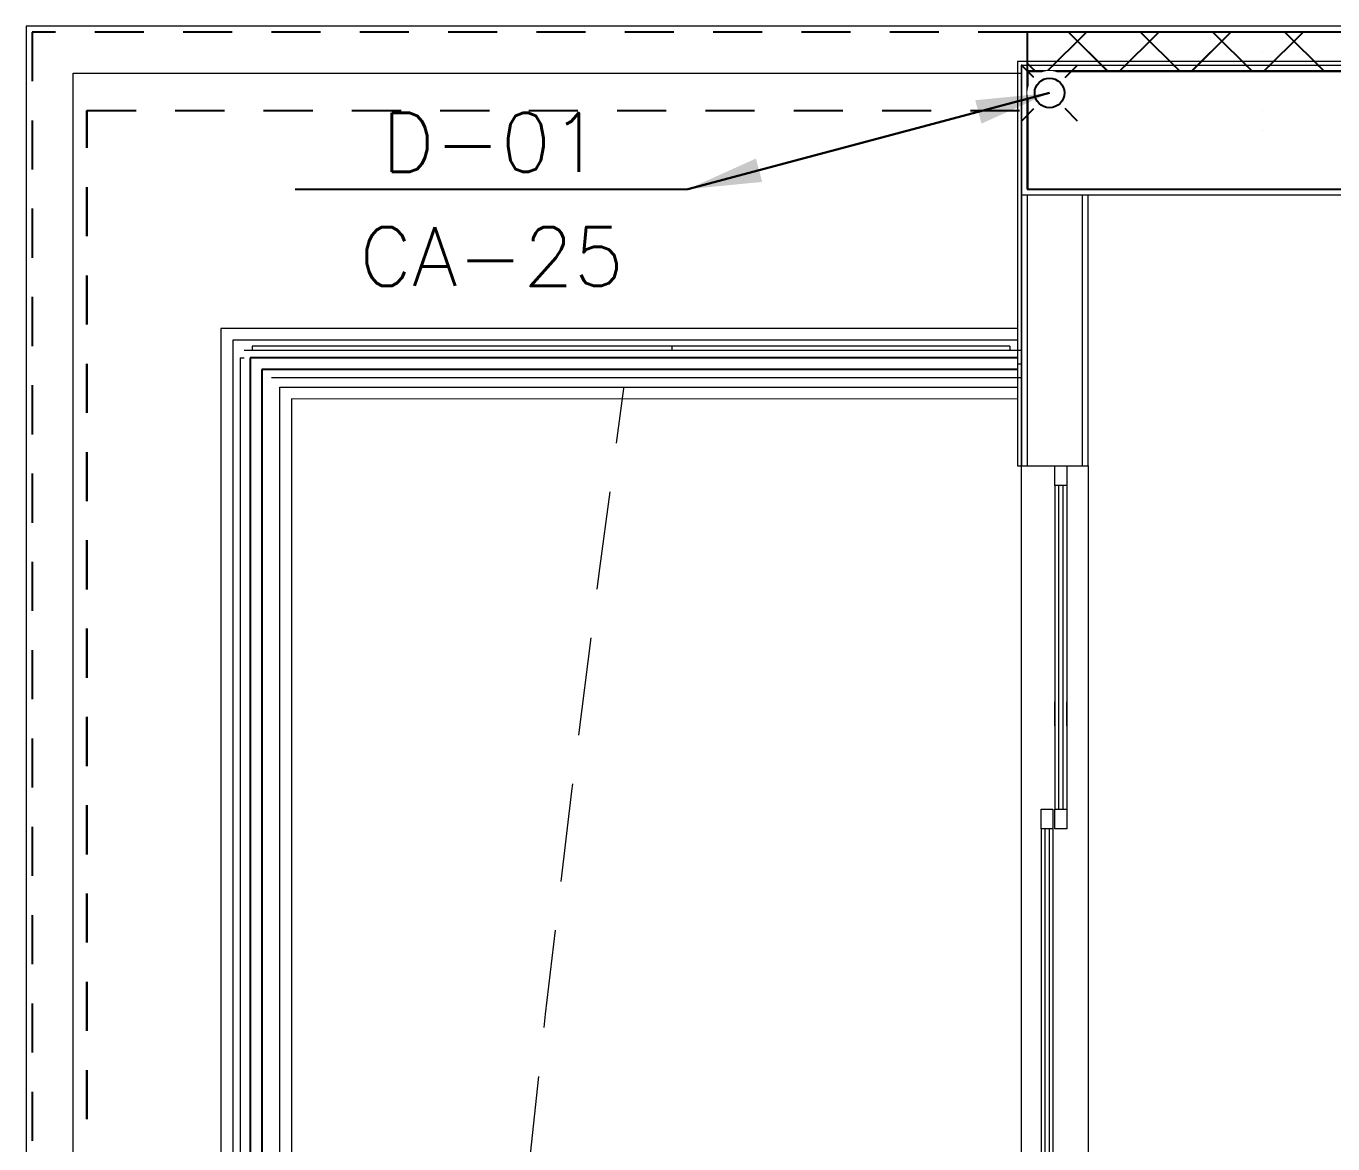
# Model space of a CAD drawing. Header units: millimetres. Extents: x 188.6 to 263.2, y 40.1 to 120.1.
# Drawn here: x 205.008 to 208.337, y 57.714 to 60.562 of the extents above; entities that cross this region are included whole.
import ezdxf
from ezdxf.enums import TextEntityAlignment as Align

# ---------------------------------------------------------------- set-up
doc = ezdxf.new("R2010")
doc.units = ezdxf.units.MM
doc.set_wipeout_variables(frame=1)
for name, pattern in [('HIDDEN', [0.375, 0.25, -0.125]), ('HIDDEN2', [0.1875, 0.125, -0.0625]), ('Linha Tracejada 2_1', [300, 200, -100]), ('Wipeout_Contour', [1000, 0, -1000])]:
    doc.linetypes.add(name, pattern=pattern)
for name, color, linetype in [('ARQ', 8, 'Continuous'), ('ESTR-PILARES', 11, 'Continuous'), ('ESTR-VIGAS', 11, 'HIDDEN2'), ('ESTRUTURA', 7, 'Continuous'), ('INC-CORRIMÃO', 7, 'Continuous'), ('Portas ARCHICAD', 7, 'Continuous'), ('SPDA-COL', 7, 'Continuous'), ('SPDA-D', 164, 'Continuous')]:
    doc.layers.add(name, color=color, linetype=linetype)
doc.styles.add('60-75', font='romans.shx', dxfattribs={"height": 0.12})
doc.styles.add('ROMANS', font='ROMANS.SHX', dxfattribs={"height": 0.15})
doc.dimstyles.new('IND75', dxfattribs={"dimtxt": 0.15, "dimasz": 0.1875, "dimexe": 0.15, "dimexo": 0, "dimgap": 0.1, "dimtad": 1, "dimzin": 10, "dimdsep": 46, "dimtxsty": '60-75', "dimcen": 0, "dimclrd": 256, "dimclre": 1, "dimclrt": 256, "dimadec": 0, "dimazin": 0, "dimtfac": 1, "dimtix": 1, "dimtmove": 2, "dimatfit": 3, "dimfxl": 0.15, "dimtolj": 1, "dimtzin": 6, "dimarcsym": 0})

# ---------------------------------------------------------------- blocks, each defined once
blk = doc.blocks.new('ESTR-1TP-29.09.2016')
at = {"layer": 'ESTR-PILARES'}
for p, q in [((4.2883, 22.7702), (4.3883, 22.8702)), ((4.3421, 22.8702), (4.4421, 22.7702)), ((4.4722, 22.7702), (4.5722, 22.8702)), ((4.5259, 22.8702), (4.6259, 22.7702)), ((4.656, 22.7702), (4.756, 22.8702)), ((4.7098, 22.8702), (4.8098, 22.7702)), ((4.8399, 22.7702), (4.9399, 22.8702)), ((4.8936, 22.8702), (4.9936, 22.7702)), ((4.8374, 22.8202), (4.8374, 22.8202)), ((4.2374, 22.791), (4.2582, 22.7702)), ((4.8374, 22.6702), (4.8374, 22.6702)), ((4.8374, 22.6202), (4.8374, 22.6202))]:
    blk.add_line(p, q, dxfattribs=at)
for points in [[(5.4374, 22.8702), (4.2374, 22.8702), (4.2374, 22.7702), (5.4374, 22.7702), (5.4374, 22.8702)], [(4.2374, 22.4702), (5.4374, 22.4702), (5.4374, 22.7702), (4.2374, 22.7702), (4.2374, 22.4702)]]:
    blk.add_lwpolyline(points, dxfattribs=at)
at = {"layer": 'ESTR-VIGAS'}
for points in [[(1.7024, 22.8702), (1.7024, 12.7752)], [(4.2374, 22.8702), (1.7024, 22.8702)], [(1.8424, 13.5752), (1.8424, 22.6702)], [(1.8424, 22.6702), (4.2374, 22.6702)]]:
    blk.add_lwpolyline(points, dxfattribs=at)
blk = doc.blocks.new('Porta de Correr 21')
at = {"color": 8, "linetype": 'Wipeout_Contour', "lineweight": 0, "ltscale": 10976.212746}
blk.add_wipeout([(-900, 50), (-900, -35), (-850, -35), (-25, -35), (25, -35), (25, -65), (-25, -65), (-850, -65), (-900, -65), (-900, -120), (900, -120), (900, -30), (850, -30), (25, -30), (-25, -30), (-25, 0), (25, 0), (850, 0), (900, 0), (900, 50)], dxfattribs=at).dxf.layer = 'Portas ARCHICAD'
at = {"layer": 'Portas ARCHICAD', "color": 8, "linetype": 'Continuous', "lineweight": 0}
for p, q in [((900, 50), (-900, 50)), ((-900, 50), (-900, 35)), ((-900, 35), (-900, -105)), ((900, 35), (900, 50)), ((900, -105), (900, 35)), ((900, -30), (900, 0)), ((-900, -35), (-900, -65)), ((-900, -105), (-900, -120)), ((-900, -120), (900, -120)), ((900, -120), (900, -105))]:
    blk.add_line(p, q, dxfattribs=at)
at = {"color": 8, "linetype": 'Wipeout_Contour', "lineweight": 0, "ltscale": 1752.213364}
blk.add_wipeout([(25, 0), (25, -10), (850, -10), (850, 0)], dxfattribs=at).dxf.layer = 'Portas ARCHICAD'
at = {"color": 8, "linetype": 'Wipeout_Contour', "lineweight": 0, "ltscale": 1795.560351}
blk.add_wipeout([(-850, -35), (-850, -45), (-25, -45), (-25, -35)], dxfattribs=at).dxf.layer = 'Portas ARCHICAD'
at = {"color": 8, "linetype": 'Wipeout_Contour', "lineweight": 0, "ltscale": 1772.575682}
blk.add_wipeout([(25, -20), (25, -30), (850, -30), (850, -20)], dxfattribs=at).dxf.layer = 'Portas ARCHICAD'
at = {"color": 8, "linetype": 'Wipeout_Contour', "lineweight": 0, "ltscale": 1833.440942}
blk.add_wipeout([(-850, -55), (-850, -65), (-25, -65), (-25, -55)], dxfattribs=at).dxf.layer = 'Portas ARCHICAD'
at = {"color": 8, "linetype": 'Wipeout_Contour', "lineweight": 0, "ltscale": 1759.799264}
blk.add_wipeout([(25, -10), (25, -20), (850, -20), (850, -10)], dxfattribs=at).dxf.layer = 'Portas ARCHICAD'
at = {"color": 8, "linetype": 'Wipeout_Contour', "lineweight": 0, "ltscale": 1813.995774}
blk.add_wipeout([(-850, -45), (-850, -55), (-25, -55), (-25, -45)], dxfattribs=at).dxf.layer = 'Portas ARCHICAD'
at = {"layer": 'Portas ARCHICAD', "color": 8, "linetype": 'Continuous', "lineweight": 0}
for p, q in [((-25, 0), (-25, -30)), ((25, 0), (-25, 0)), ((25, 0), (850, 0)), ((25, -30), (25, 0)), ((850, 0), (850, -30)), ((900, 0), (850, 0)), ((-25, -30), (25, -30)), ((850, -10), (25, -10)), ((25, -20), (850, -20)), ((25, -30), (850, -30)), ((850, -30), (900, -30)), ((-850, -35), (-900, -35)), ((-900, -65), (-850, -65)), ((-850, -35), (-25, -35)), ((-850, -65), (-850, -35)), ((-25, -45), (-850, -45)), ((-850, -55), (-25, -55)), ((-850, -65), (-25, -65)), ((-637.5, -34.9), (-298.1, -34.9)), ((-637.5, -65.1), (-298.1, -65.1)), ((-237.5, -34.9), (-298.1, -34.9)), ((-237.5, -65.1), (-298.1, -65.1)), ((-25, -35), (-25, -65)), ((25, -35), (-25, -35)), ((-25, -65), (25, -65)), ((25, -65), (25, -35))]:
    blk.add_line(p, q, dxfattribs=at)
blk = doc.blocks.new('arq-3pav')
at = {"layer": 'ARQ', "color": 8, "linetype": 'Continuous', "lineweight": 0}
for p, q in [((2.5253, 19.535), (0.4961, 19.5351)), ((0.4961, 19.5351), (0.4961, 10.37)), ((2.5253, 19.355), (0.6761, 19.3551)), ((0.6761, 19.3551), (0.6761, 10.37))]:
    blk.add_line(p, q, dxfattribs=at)
at = {"layer": 'ARQ', "color": 8, "linetype": 'Continuous', "lineweight": 0, "flags": 128}
blk.add_lwpolyline([(2.5253, 19.1851), (2.5353, 19.1851)], dxfattribs=at)
at = {"layer": 'ARQ', "color": 8, "linetype": 'HIDDEN', "lineweight": 0}
blk.add_arc((68.4531, 10.2148), 67.5565, 172.108634, 179.868319, dxfattribs=at)
at = {"color": 8, "linetype": 'Wipeout_Contour', "lineweight": 0, "ltscale": 73226.479922}
blk.add_wipeout([(11.355, 20.305), (0, 20.305), (0.015, 20.29), (11.34, 20.29)], dxfattribs=at).dxf.layer = 'ARQ'
at = {"color": 8, "linetype": 'Wipeout_Contour', "lineweight": 0, "ltscale": 78722.357252}
blk.add_wipeout([(2.7053, 19.1851), (2.7053, 19.875), (2.6903, 19.875), (2.6903, 19.1851)], dxfattribs=at).dxf.layer = 'ARQ'
at = {"layer": 'ARQ', "color": 8, "linetype": 'Continuous', "lineweight": 0}
blk.add_line((2.6903, 19.1851), (2.6903, 19.875), dxfattribs=at)
at = {"layer": 'ARQ', "color": 8, "linetype": 'Continuous', "lineweight": 0, "flags": 128}
for points in [[(2.7053, 19.875), (2.6903, 19.875)], [(2.7053, 19.1851), (2.7053, 19.875)]]:
    blk.add_lwpolyline(points, dxfattribs=at)
at = {"color": 8, "linetype": 'Wipeout_Contour', "lineweight": 0, "ltscale": 180778.341288}
blk.add_wipeout([(11.34, 20.29), (0.015, 20.29), (0.105, 20.2), (2.5353, 20.2), (2.5353, 20.2051), (3.7653, 20.2051), (3.7653, 20.2), (10.9353, 20.2), (10.9353, 20.205), (11.255, 20.205)], dxfattribs=at).dxf.layer = 'ARQ'
at = {"color": 8, "linetype": 'Wipeout_Contour', "lineweight": 0, "ltscale": 82510.251367}
blk.add_wipeout([(2.5253, 19.505), (0.5261, 19.5051), (0.5411, 19.4901), (2.5253, 19.49)], dxfattribs=at).dxf.layer = 'ARQ'
at = {"layer": 'ARQ', "color": 8, "linetype": 'Continuous', "lineweight": 0, "flags": 128}
blk.add_lwpolyline([(11.355, 20.305), (0, 20.305)], dxfattribs=at)
at = {"color": 8, "linetype": 'Wipeout_Contour', "lineweight": 0, "ltscale": 84775.164296}
blk.add_wipeout([(0.105, 20.2), (0.12, 20.185), (2.5353, 20.185), (2.5353, 20.2)], dxfattribs=at).dxf.layer = 'ARQ'
at = {"color": 8, "linetype": 'Wipeout_Contour', "lineweight": 0, "ltscale": 82304.82352}
blk.add_wipeout([(2.5253, 19.49), (0.5411, 19.4901), (0.6311, 19.4001), (2.5253, 19.4)], dxfattribs=at).dxf.layer = 'ARQ'
at = {"layer": 'ARQ', "color": 8, "linetype": 'Continuous', "lineweight": 0, "flags": 128}
for points in [[(5.0953, 20.2151), (2.5253, 20.2151)], [(5.0953, 20.2151), (2.5353, 20.2151)], [(2.5353, 20.2051), (5.0953, 20.2051)], [(2.5353, 20.2051), (5.0953, 20.2051)], [(0.12, 20.185), (2.5353, 20.185)]]:
    blk.add_lwpolyline(points, dxfattribs=at)
at = {"layer": 'ARQ', "color": 8, "linetype": 'Linha Tracejada 2_1', "lineweight": 0, "flags": 128}
for points in [[(2.5253, 19.505), (0.5261, 19.5051)], [(2.5253, 19.505), (2.5253, 19.49)]]:
    blk.add_lwpolyline(points, dxfattribs=at)
at = {"color": 8, "linetype": 'Wipeout_Contour', "lineweight": 0, "ltscale": 82099.389582}
blk.add_wipeout([(2.5253, 19.4), (0.6311, 19.4001), (0.6461, 19.3851), (2.5253, 19.385)], dxfattribs=at).dxf.layer = 'ARQ'
at = {"layer": 'ARQ', "color": 8, "linetype": 'Continuous', "lineweight": 0}
blk.add_line((2.5253, 19.535), (2.5253, 19.355), dxfattribs=at)
at = {"layer": 'ARQ', "color": 8, "linetype": 'Linha Tracejada 2_1', "lineweight": 0, "flags": 128}
for points in [[(2.5253, 19.49), (2.5253, 19.4)], [(0.6461, 19.3851), (2.5253, 19.385)], [(2.5253, 19.4), (2.5253, 19.385)]]:
    blk.add_lwpolyline(points, dxfattribs=at)
at = {"color": 8, "linetype": 'Wipeout_Contour', "lineweight": 0, "ltscale": 84654.079495}
blk.add_wipeout([(0.12, 0.205), (0.12, 20.185), (0.105, 20.2), (0.105, 0.205)], dxfattribs=at).dxf.layer = 'ARQ'
at = {"color": 8, "linetype": 'Wipeout_Contour', "lineweight": 0, "ltscale": 79482.612123}
blk.add_wipeout([(0.5261, 19.5051), (0.5261, 10.37), (0.5411, 10.37), (0.5411, 19.4901)], dxfattribs=at).dxf.layer = 'ARQ'
at = {"color": 8, "linetype": 'Wipeout_Contour', "lineweight": 0, "ltscale": 84896.24501}
blk.add_wipeout([(0.105, 0.205), (0.105, 20.2), (0.015, 20.29), (0.015, 0.205)], dxfattribs=at).dxf.layer = 'ARQ'
at = {"color": 8, "linetype": 'Wipeout_Contour', "lineweight": 0, "ltscale": 79233.637631}
blk.add_wipeout([(0.5411, 19.4901), (0.5411, 10.37), (0.6311, 10.37), (0.6311, 19.4001)], dxfattribs=at).dxf.layer = 'ARQ'
at = {"layer": 'ARQ', "color": 8, "linetype": 'Continuous', "lineweight": 0, "flags": 128}
blk.add_lwpolyline([(0.12, 0.205), (0.12, 20.185)], dxfattribs=at)
at = {"layer": 'ARQ', "color": 8, "linetype": 'Linha Tracejada 2_1', "lineweight": 0, "flags": 128}
for points in [[(0.5261, 19.5051), (0.5261, 10.37)], [(0.6461, 10.37), (0.6461, 19.3851)]]:
    blk.add_lwpolyline(points, dxfattribs=at)
at = {"color": 8, "linetype": 'Wipeout_Contour', "lineweight": 0, "ltscale": 85138.427341}
blk.add_wipeout([(0.015, 0.205), (0.015, 20.29), (0, 20.305), (0, 0.205)], dxfattribs=at).dxf.layer = 'ARQ'
at = {"color": 8, "linetype": 'Wipeout_Contour', "lineweight": 0, "ltscale": 83987.936821}
blk.add_wipeout([(1.5004, 19.4098), (1.5004, 19.4798), (0.5554, 19.4798), (0.6254, 19.4098)], dxfattribs=at).dxf.layer = 'ARQ'
at = {"color": 8, "linetype": 'Wipeout_Contour', "lineweight": 0, "ltscale": 80810.217985}
blk.add_wipeout([(0.6252, 17.5623), (0.5552, 17.5623), (0.5551, 16.5123), (0.6251, 16.5123)], dxfattribs=at).dxf.layer = 'ARQ'
at = {"layer": 'ARQ', "color": 8, "linetype": 'Continuous', "lineweight": 0, "flags": 128}
blk.add_lwpolyline([(0, 20.305), (0, 0.205)], dxfattribs=at)
at = {"color": 8, "linetype": 'Wipeout_Contour', "lineweight": 0, "ltscale": 82219.583622}
blk.add_wipeout([(1.645, 19.4098), (1.645, 19.4798), (1.5004, 19.4798), (1.5004, 19.4098)], dxfattribs=at).dxf.layer = 'ARQ'
at = {"color": 8, "linetype": 'Wipeout_Contour', "lineweight": 0, "ltscale": 82765.904704}
blk.add_wipeout([(0.6253, 18.6123), (0.5553, 18.6123), (0.5552, 17.5623), (0.6252, 17.5623)], dxfattribs=at).dxf.layer = 'ARQ'
at = {"color": 8, "linetype": 'Wipeout_Contour', "lineweight": 0, "ltscale": 84650.736048}
blk.add_wipeout([(0.6254, 19.4098), (0.5554, 19.4798), (0.5553, 18.6123), (0.6253, 18.6123)], dxfattribs=at).dxf.layer = 'ARQ'
at = {"color": 8, "linetype": 'Wipeout_Contour', "lineweight": 0, "ltscale": 80495.975864}
blk.add_wipeout([(2.5453, 19.4098), (2.5453, 19.4798), (1.645, 19.4798), (1.645, 19.4098)], dxfattribs=at).dxf.layer = 'ARQ'
at = {"layer": 'ARQ', "color": 8, "linetype": 'Continuous', "lineweight": 0, "flags": 128}
for points in [[(2.5253, 20.2151), (2.5253, 19.445)], [(2.5253, 20.2051), (2.5253, 19.1851)], [(2.5353, 19.445), (2.5353, 20.2051)], [(2.5353, 19.1851), (2.5353, 20.2051)], [(2.5453, 19.4798), (2.5453, 19.4098)], [(2.5253, 19.445), (2.5353, 19.445)], [(0.6254, 19.4098), (1.5004, 19.4098), (1.645, 19.4098), (2.5453, 19.4098)]]:
    blk.add_lwpolyline(points, dxfattribs=at)
at = {"color": 8, "linetype": 'Wipeout_Contour', "lineweight": 0, "ltscale": 84100.253971}
blk.add_wipeout([(0.5754, 19.4898), (0.5754, 19.4798), (1.5004, 19.4798), (1.5004, 19.4898)], dxfattribs=at).dxf.layer = 'ARQ'
at = {"color": 8, "linetype": 'Wipeout_Contour', "lineweight": 0, "ltscale": 103382.689806}
blk.add_wipeout([(0.5453, 18.6123), (0.5452, 17.5623), (0.5552, 17.5623), (0.5552, 17.5823), (0.5553, 18.6123)], dxfattribs=at).dxf.layer = 'ARQ'
at = {"layer": 'ARQ', "color": 8, "linetype": 'Continuous', "lineweight": 0, "flags": 128}
blk.add_lwpolyline([(0.5754, 19.4898), (0.5754, 19.4798)], dxfattribs=at)
at = {"color": 8, "linetype": 'Wipeout_Contour', "lineweight": 0, "ltscale": 82308.424776}
blk.add_wipeout([(1.5004, 19.4798), (1.645, 19.4798), (1.645, 19.4898), (1.5004, 19.4898)], dxfattribs=at).dxf.layer = 'ARQ'
at = {"color": 8, "linetype": 'Wipeout_Contour', "lineweight": 0, "ltscale": 105790.473357}
blk.add_wipeout([(0.5454, 19.4598), (0.5453, 18.6123), (0.5553, 18.6123), (0.5553, 18.6323), (0.5554, 19.4598)], dxfattribs=at).dxf.layer = 'ARQ'
at = {"color": 8, "linetype": 'Wipeout_Contour', "lineweight": 0, "ltscale": 100962.499992}
blk.add_wipeout([(0.5452, 17.5623), (0.5451, 16.5123), (0.5551, 16.5123), (0.5551, 16.5323), (0.5552, 17.5623)], dxfattribs=at).dxf.layer = 'ARQ'
at = {"layer": 'ARQ', "color": 8, "linetype": 'Continuous', "lineweight": 0, "flags": 128}
for points in [[(0.5454, 19.4598), (0.5453, 18.6123), (0.5452, 17.5623), (0.5451, 16.5123), (0.545, 15.4623), (0.545, 14.4123), (0.5449, 13.3623), (0.5448, 12.3123), (0.5447, 11.2623), (0.5446, 10.4148)], [(0.5454, 19.4598), (0.5554, 19.4598)]]:
    blk.add_lwpolyline(points, dxfattribs=at)
at = {"color": 8, "linetype": 'Wipeout_Contour', "lineweight": 0, "ltscale": 80652.004514}
blk.add_wipeout([(2.5053, 19.4898), (1.645, 19.4898), (1.645, 19.4798), (2.5053, 19.4798)], dxfattribs=at).dxf.layer = 'ARQ'
at = {"layer": 'ARQ', "color": 8, "linetype": 'Continuous', "lineweight": 0, "flags": 128}
for points in [[(0.5554, 19.4798), (1.5004, 19.4798), (1.645, 19.4798), (2.5453, 19.4798)], [(2.5053, 19.4898), (1.645, 19.4898), (1.5004, 19.4898), (0.5754, 19.4898)], [(1.645, 19.4898), (1.645, 19.4798)], [(2.5053, 19.4898), (2.5053, 19.4798)]]:
    blk.add_lwpolyline(points, dxfattribs=at)
at = {"color": 8, "linetype": 'Wipeout_Contour', "lineweight": 0, "ltscale": 79226.403478}
blk.add_wipeout([(2.5503, 19.1851), (2.5503, 19.875), (2.5353, 19.875), (2.5353, 19.1851)], dxfattribs=at).dxf.layer = 'ARQ'
at = {"layer": 'ARQ', "color": 8, "linetype": 'Continuous', "lineweight": 0}
blk.add_line((2.5503, 19.1851), (2.5503, 19.875), dxfattribs=at)
at = {"layer": 'ARQ', "color": 8, "linetype": 'Continuous', "lineweight": 0, "flags": 128}
for points in [[(2.5353, 19.875), (2.5353, 19.1851)], [(2.5503, 19.875), (2.5353, 19.875)], [(2.6903, 19.875), (2.5503, 19.875)]]:
    blk.add_lwpolyline(points, dxfattribs=at)
at = {"layer": 'ARQ', "color": 8, "linetype": 'Continuous', "lineweight": 0, "xscale": -0.001, "yscale": 0.001, "rotation": 90.00113624890423}
blk.add_blockref('Porta de Correr 21', (2.5854, 18.2851), dxfattribs=at)
at = {"color": 8, "linetype": 'Wipeout_Contour', "lineweight": 0, "ltscale": 195293.566238}
blk.add_wipeout([(2.5353, 19.8751), (3.7653, 19.8751), (3.7653, 20.0351), (3.7503, 20.0351), (3.7503, 19.8901), (2.5503, 19.8901), (2.5503, 20.1901), (3.7503, 20.1901), (3.7503, 20.2051), (2.5353, 20.2051)], dxfattribs=at).dxf.layer = 'ARQ'
at = {"color": 8, "linetype": 'Wipeout_Contour', "lineweight": 0, "ltscale": 78499.184505}
blk.add_wipeout([(2.5503, 19.8901), (3.7503, 19.8901), (3.7503, 20.1901), (2.5503, 20.1901)], dxfattribs=at).dxf.layer = 'ARQ'
at = {"layer": 'ARQ', "color": 8, "linetype": 'Continuous', "lineweight": 0, "flags": 128}
for points in [[(3.7503, 20.2051), (2.5353, 20.2051), (2.5353, 19.8751)], [(2.5353, 19.8751), (3.7653, 19.8751), (3.7653, 20.0351)]]:
    blk.add_lwpolyline(points, dxfattribs=at)
blk.add_lwpolyline([(2.5503, 19.8901), (3.7503, 19.8901), (3.7503, 20.1901), (2.5503, 20.1901)], close=True, dxfattribs=at)
at = {"layer": 'ESTRUTURA'}
blk.add_blockref('ESTR-1TP-29.09.2016', (-1.6874, -2.5802), dxfattribs=at)
blk = doc.blocks.new('INDU')
at = {"color": 7}
blk.add_line((-0.005, 0), (0.005, 0), dxfattribs=at)
at = {"style": 'ROMANS'}
for tag, p in [('TQ-01', (0, 0.001189)), ('100', (0, -0.001718))]:
    blk.add_attdef(tag, text='', height=0.0015, dxfattribs=at).set_placement(p, align=Align.MIDDLE)
blk = doc.blocks.new('cap')
blk.add_wipeout([(0.0003, 0.075), (-0.0036, 0.0749), (-0.0076, 0.0746), (-0.0115, 0.0741), (-0.0153, 0.0734), (-0.0191, 0.0725), (-0.0229, 0.0714), (-0.0266, 0.0701), (-0.0302, 0.0686), (-0.0338, 0.067), (-0.0373, 0.0651), (-0.0406, 0.0631), (-0.0439, 0.0608), (-0.047, 0.0585), (-0.05, 0.0559), (-0.0528, 0.0532), (-0.0555, 0.0504), (-0.0581, 0.0474), (-0.0605, 0.0443), (-0.0627, 0.0411), (-0.0648, 0.0377), (-0.0667, 0.0343), (-0.0684, 0.0308), (-0.0699, 0.0271), (-0.0712, 0.0234), (-0.0724, 0.0197), (-0.0733, 0.0159), (-0.074, 0.012), (-0.0746, 0.0081), (-0.0749, 0.0042), (-0.075, 0.0003), (-0.0749, -0.0036), (-0.0746, -0.0076), (-0.0741, -0.0115), (-0.0734, -0.0153), (-0.0725, -0.0191), (-0.0714, -0.0229), (-0.0701, -0.0266), (-0.0686, -0.0302), (-0.067, -0.0338), (-0.0651, -0.0373), (-0.0631, -0.0406), (-0.0608, -0.0439), (-0.0585, -0.047), (-0.0559, -0.05), (-0.0532, -0.0528), (-0.0504, -0.0555), (-0.0474, -0.0581), (-0.0443, -0.0605), (-0.0411, -0.0627), (-0.0377, -0.0648), (-0.0343, -0.0667), (-0.0308, -0.0684), (-0.0271, -0.0699), (-0.0234, -0.0712), (-0.0197, -0.0724), (-0.0159, -0.0733), (-0.012, -0.074), (-0.0081, -0.0746), (-0.0042, -0.0749), (-0.0003, -0.075), (0.0036, -0.0749), (0.0076, -0.0746), (0.0115, -0.0741), (0.0153, -0.0734), (0.0191, -0.0725), (0.0229, -0.0714), (0.0266, -0.0701), (0.0302, -0.0686), (0.0338, -0.067), (0.0373, -0.0651), (0.0406, -0.0631), (0.0439, -0.0608), (0.047, -0.0585), (0.05, -0.0559), (0.0528, -0.0532), (0.0555, -0.0504), (0.0581, -0.0474), (0.0605, -0.0443), (0.0627, -0.0411), (0.0648, -0.0377), (0.0667, -0.0343), (0.0684, -0.0308), (0.0699, -0.0271), (0.0712, -0.0234), (0.0724, -0.0197), (0.0733, -0.0159), (0.074, -0.012), (0.0746, -0.0081), (0.0749, -0.0042), (0.075, -0.0003), (0.0749, 0.0036), (0.0746, 0.0076), (0.0741, 0.0115), (0.0734, 0.0153), (0.0725, 0.0191), (0.0714, 0.0229), (0.0701, 0.0266), (0.0686, 0.0302), (0.067, 0.0338), (0.0651, 0.0373), (0.0631, 0.0406), (0.0608, 0.0439), (0.0585, 0.047), (0.0559, 0.05), (0.0532, 0.0528), (0.0504, 0.0555), (0.0474, 0.0581), (0.0443, 0.0605), (0.0411, 0.0627), (0.0377, 0.0648), (0.0343, 0.0667), (0.0308, 0.0684), (0.0271, 0.0699), (0.0234, 0.0712), (0.0197, 0.0724), (0.0159, 0.0733), (0.012, 0.074), (0.0081, 0.0746), (0.0042, 0.0749)])
for p, q in [((-0.053, 0.053), (-0.0955, 0.0955)), ((0.053, 0.053), (0.0955, 0.0955)), ((-0.0955, -0.0955), (-0.053, -0.053)), ((0.0955, -0.0955), (0.053, -0.053))]:
    blk.add_line(p, q)
blk.add_circle((0, 0), 0.0504)

msp = doc.modelspace()

# ---------------------------------------------------------------- block references
msp.add_blockref('arq-3pav', (205.0084, 40.2568))

# ---------------------------------------------------------------- next in the draw order: linework, layer by layer
at = {"layer": 'INC-CORRIMÃO'}
for p, q in [((205.5787, 59.7168), (205.5788, 50.6268)), ((207.5337, 59.7168), (205.5787, 59.7168)), ((205.6087, 59.6872), (205.6088, 50.6268)), ((207.5337, 59.6872), (205.6087, 59.6872))]:
    msp.add_line(p, q, dxfattribs=at)

# ---------------------------------------------------------------- next in the draw order: block references
at = {"layer": 'ESTRUTURA'}
msp.add_blockref('ESTR-1TP-29.09.2016', (203.3211, 37.6766), dxfattribs=at)
at = {"layer": 'SPDA-COL'}
ref = msp.add_blockref('INDU', (206.194, 60.1465), dxfattribs=dict(at, xscale=100, yscale=100, zscale=100))
ref.add_attrib('100', 'CA-25', dxfattribs={"layer": '0', "height": 0.15, "style": 'ROMANS'}).set_placement((206.194, 59.9748, 0.9), align=Align.MIDDLE)
ref.add_attrib('TQ-01', 'D-01', dxfattribs={"layer": '0', "height": 0.15, "style": 'ROMANS'}).set_placement((206.194, 60.2655, 0.9), align=Align.MIDDLE)

# ---------------------------------------------------------------- next in the draw order: block references
at = {"layer": 'SPDA-D', "xscale": 0.75, "yscale": 0.75, "zscale": 0.75}
msp.add_blockref('cap', (207.615, 60.3915), dxfattribs=at)

# ---------------------------------------------------------------- next in the draw order: leaders
at = {"layer": 'SPDA-COL'}
for points in [[(206.694, 60.1465), (207.615, 60.3915)], [(207.615, 60.3915), (206.694, 60.1465)]]:
    msp.add_leader(points, dimstyle='IND75', dxfattribs=at)

doc.saveas('drawing.dxf')
